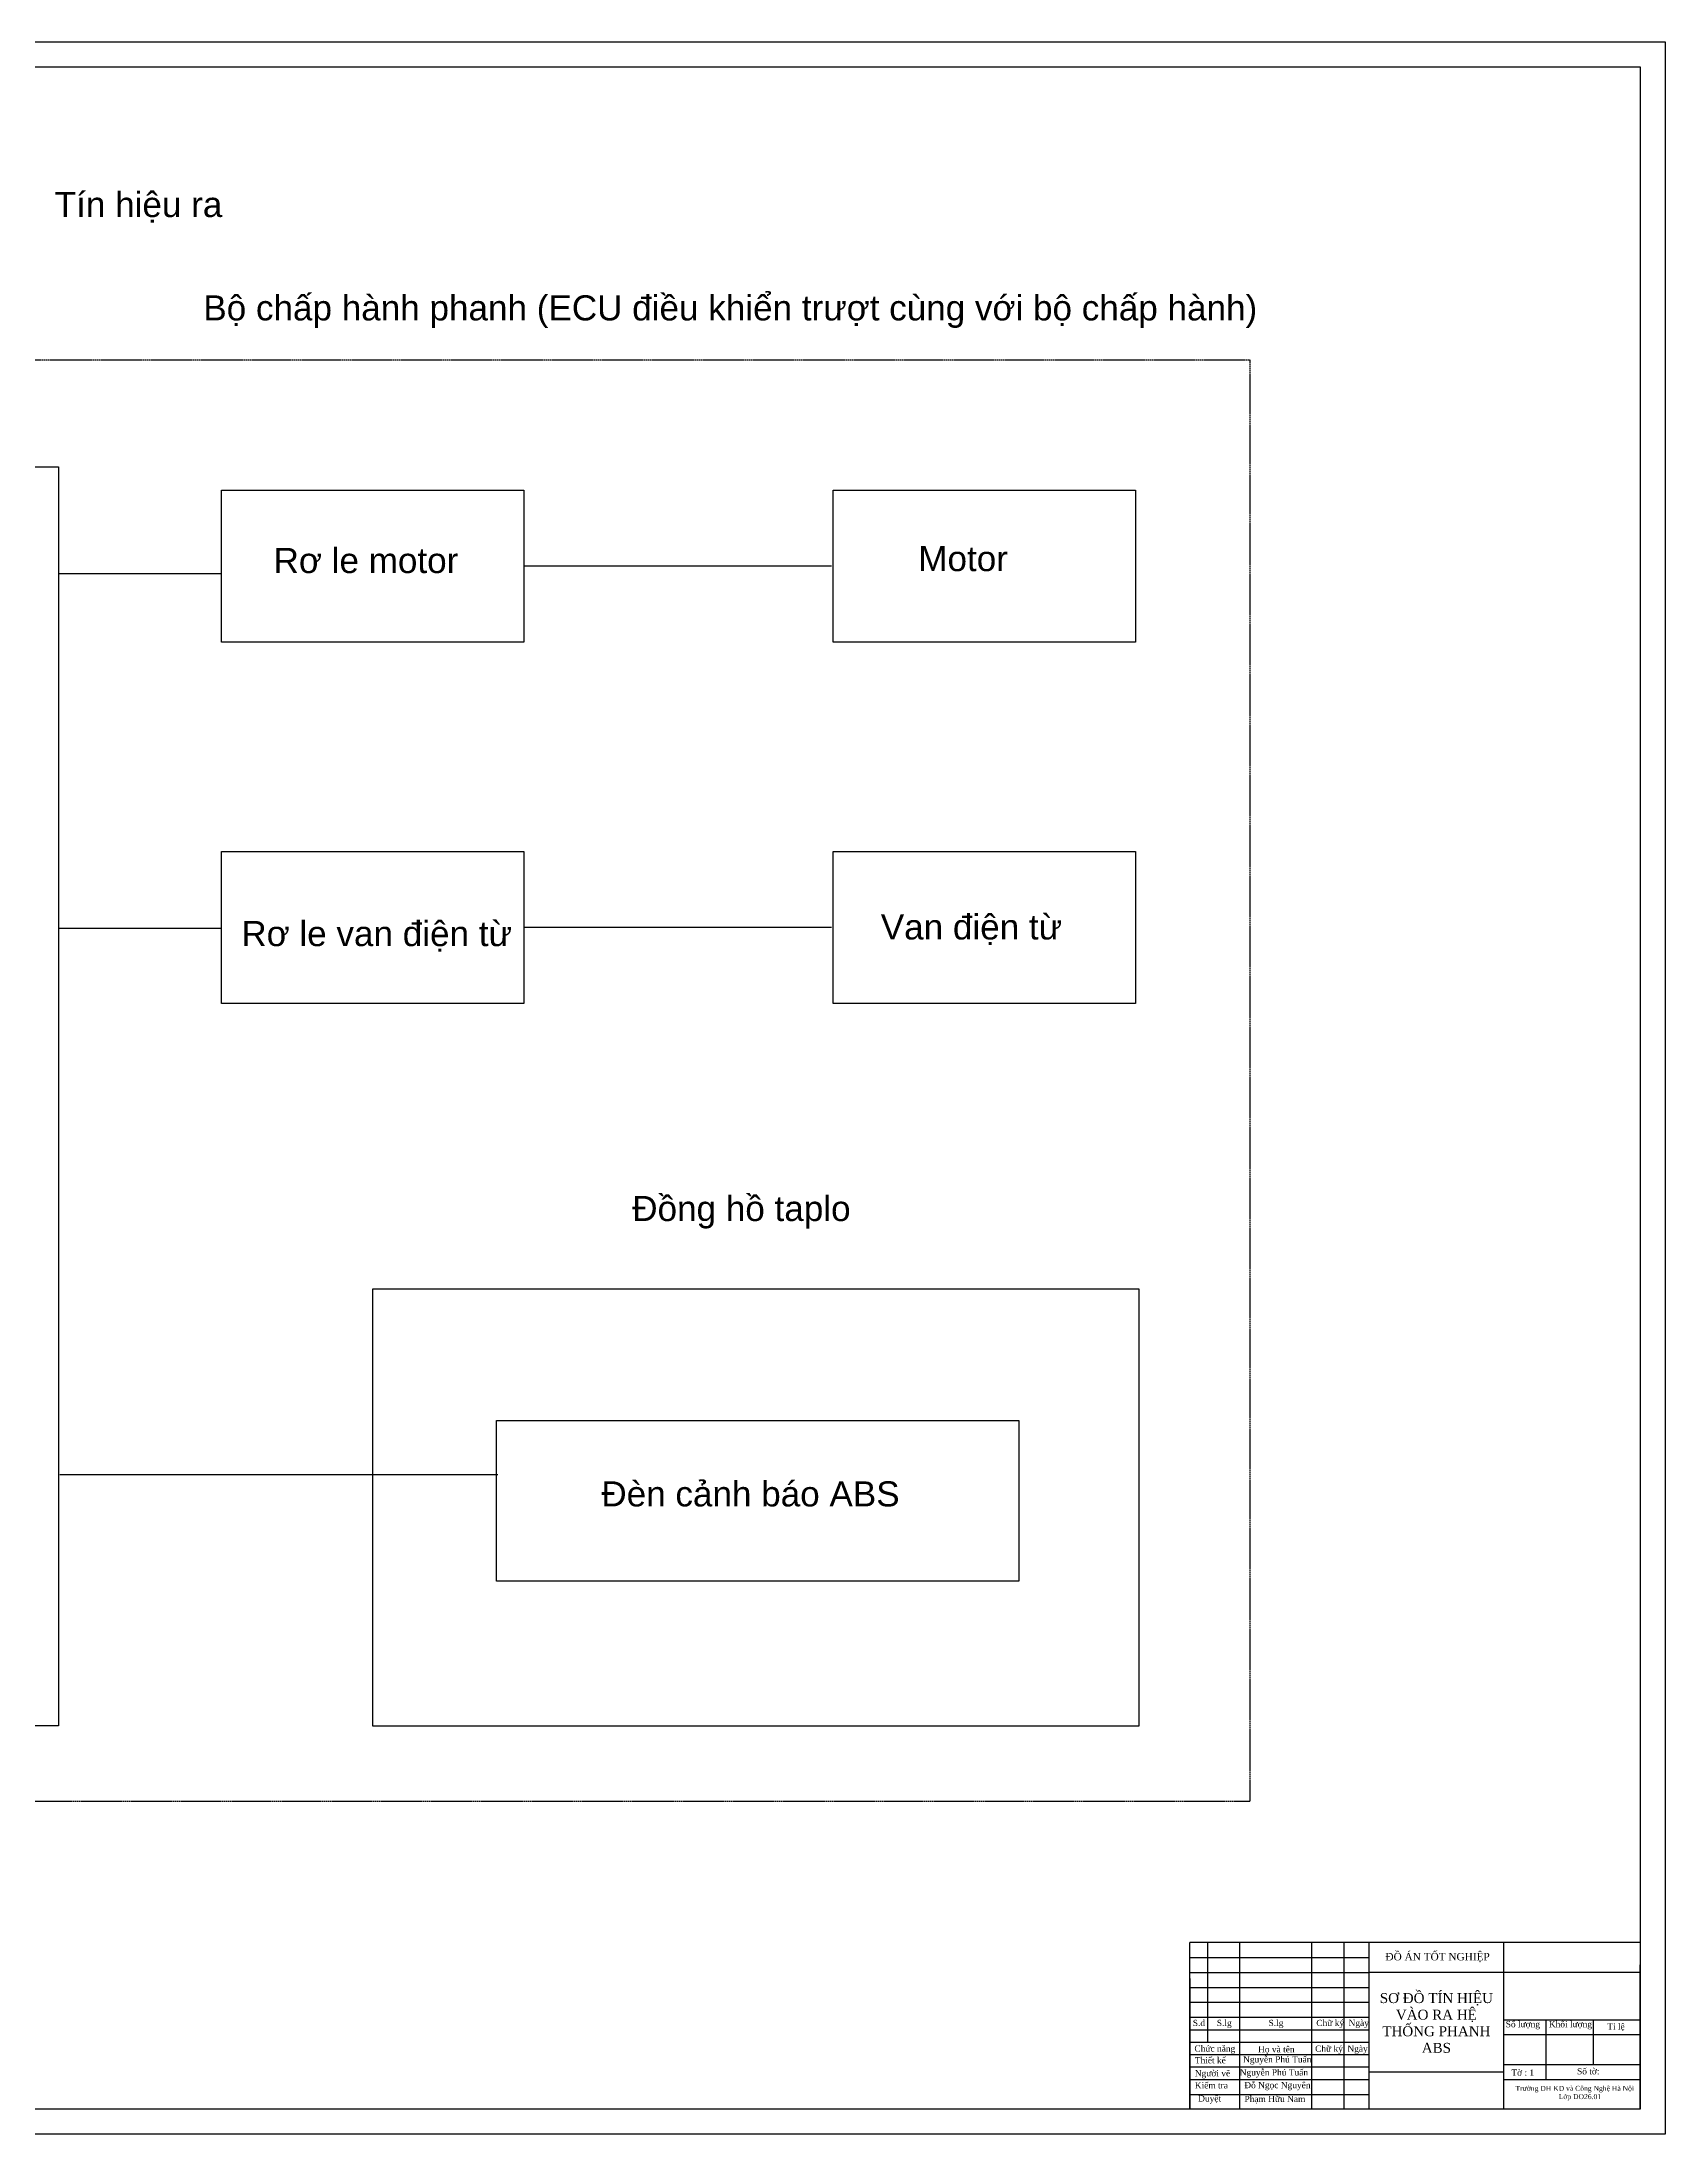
# Model space of a CAD drawing. Header units: millimetres. Extents: x 2941 to 39711, y -9887 to 8247.
# Drawn here: x 33664 to 39711, y -447 to 7347 of the extents above; entities that cross this region are included whole.
import ezdxf

# ---------------------------------------------------------------- set-up
doc = ezdxf.new("R2010")
doc.units = ezdxf.units.MM
doc.linetypes.add('AM_ISO02W050', pattern=[7.5, 6, -1.5])
doc.layers.add('AM_0', color=7, linetype='Continuous', lineweight=50)
doc.styles.get("Standard").update_dxf_attribs({"font": 'arial.ttf'})
doc.dimstyles.new('AM_ISO$7', dxfattribs={"dimtxt": 3.5, "dimasz": 3.5, "dimexe": 1, "dimexo": 1, "dimgap": 1.5, "dimtad": 1, "dimdsep": 46, "dimtxsty": 'Standard', "dimcen": 0, "dimclrd": 256, "dimclre": 256, "dimclrt": 140, "dimadec": 0, "dimazin": 2, "dimtp": 0.1, "dimtm": 0.1, "dimtfac": 0.71, "dimtdec": 3, "dimtmove": 0, "dimatfit": 3, "dimfxl": 1, "dimlwd": -1, "dimlwe": -1, "dimarcsym": 1})

msp = doc.modelspace()

# ---------------------------------------------------------------- linework, layer by layer
at = {"linetype": 'AM_ISO02W050'}
msp.add_lwpolyline([(32599.2, 6161.7), (38163.2, 6161.7), (38163.2, 791.7), (32599.2, 791.7)], close=True, dxfattribs=at)
for points in [[(32885.7, 5764), (33725.2, 5764), (33725.2, 1073.4), (32885.7, 1073.4)], [(34332.8, 5676.6), (35459.5, 5676.6), (35459.5, 5110.3), (34332.8, 5110.3)], [(36611.2, 5676.6), (37737.9, 5676.6), (37737.9, 5110.3), (36611.2, 5110.3)], [(34332.8, 4330.2), (35459.5, 4330.2), (35459.5, 3763.9), (34332.8, 3763.9)], [(36611.2, 4330.2), (37737.9, 4330.2), (37737.9, 3763.9), (36611.2, 3763.9)], [(34895.7, 1073.4), (37751.6, 1073.4), (37751.6, 2700.4), (34895.7, 2700.4)], [(35357.3, 2211.3), (37302.9, 2211.3), (37302.9, 1612.3), (35357.3, 1612.3)]]:
    msp.add_lwpolyline(points, close=True)
at = {"layer": 'AM_0', "lineweight": -2}
for p, q in [((37940.4, -354.6), (37940.4, 266.3)), ((39108.2, 266.3), (37940.4, 266.3)), ((39108.2, 266.3), (37940.4, 266.3)), ((38005.3, 266.3), (38005.3, -104.4)), ((38125.8, -354.6), (38125.8, 266.3)), ((38394.6, -354.6), (38394.6, 266.3)), ((38515, -354.6), (38515, 266.3)), ((38607.7, -354.6), (38607.7, 266.3)), ((39617.9, 266.3), (39108.2, 266.3)), ((39108.2, 266.3), (39108.2, 145.8)), ((39617.9, 266.3), (39108.2, 266.3)), ((37940.4, 210.7), (38607.7, 210.7)), ((39108.2, 182.9), (39108.2, 16.1)), ((39617.9, 16.1), (39617.9, 182.9)), ((37940.4, 155.1), (38607.7, 155.1)), ((37940.4, 132.4), (37940.4, -354.6)), ((37940.4, 99.5), (38607.7, 99.5)), ((39617.9, 155.1), (38607.7, 155.1)), ((37940.4, 43.9), (38607.7, 43.9)), ((38607.7, -354.6), (38607.7, 16.1)), ((39108.2, 16.1), (39108.2, -354.6)), ((39617.9, -354.6), (39617.9, 16.1)), ((37940.4, -11.7), (38607.7, -11.7)), ((37940.4, -58.1), (38607.7, -58.1)), ((39108.2, -21), (39617.9, -21)), ((39108.2, -76.6), (39365.5, -76.6)), ((39265.7, -21), (39265.7, -243.4)), ((39365.5, -76.6), (39617.9, -76.6)), ((39441.8, -21), (39441.8, -187.8)), ((37940.4, -104.4), (38607.7, -104.4)), ((37940.4, -150.8), (38607.7, -150.8)), ((37940.4, -197.1), (38607.7, -197.1)), ((38607.7, -215.6), (39108.2, -215.6)), ((39108.2, -187.8), (39617.9, -187.8)), ((37940.4, -243.4), (38607.7, -243.4)), ((37940.4, -299), (38607.7, -299)), ((39108.2, -243.4), (39617.9, -243.4))]:
    msp.add_line(p, q, dxfattribs=at)
for points in [[(28691.3, -447.3), (28691.3, 7346.8), (39710.6, 7346.8), (39710.6, -447.3), (28691.3, -447.3)], [(28784, -354.6), (28784, 7254.1), (39617.9, 7254.1), (39617.9, -354.6)]]:
    msp.add_lwpolyline(points, close=True, dxfattribs=at)

# ---------------------------------------------------------------- texts
at = {"attachment_point": 1}
for s, width, insert, char_height in [('{\\fArial|b0|i0|c163|p34;Tín hiệu }ra', 1235.22, (33711.5, 6787.6), 93.515), ('{\\fArial|b0|i0|c163|p34;Bộ chấp hành phanh (ECU điều khiển trượt cùng với bộ chấp hành)}', 3942.714, (34265.1, 6402.6), 93.515), ('{\\fArial|b0|i0|c163|p34;Rơ le motor}', 1379.695, (34526.9, 5461.5), 93.515), ('Motor', 468.834, (36928.4, 5468.6), 93.52), ('R{\\fArial|b0|i0|c163|p34;ơ le van điện từ}', 1051.283, (34406.8, 4071.7), 93.515), ('{\\fArial|b0|i0|c163|p34;Van điện từ}', 1042.514, (36788.7, 4096.5), 93.515), ('{\\fArial|b0|i0|c163|p34;Đồng hồ taplo}', 1962.143, (35862.9, 3047.7), 93.515), ('{\\fArial|b0|i0|c163|p34;Đèn cảnh báo ABS}', 1239.549, (35747.8, 1984.6), 93.515)]:
    msp.add_mtext_dynamic_manual_height_columns(s, width=width, gutter_width=467.6, heights=[0], dxfattribs=dict(at, insert=insert, char_height=char_height))
at = {"layer": 'AM_0', "lineweight": -2, "attachment_point": 5}
for s, insert, char_height, width in [('{\\fTimes New Roman|b0|i0|c0|p18;ĐỒ ÁN \\fTimes New Roman|b0|i0|c163|p18;TỐT NGHIỆP}', (38862.9, 210.3), 27.803, 490.603), ('{\\fTimes New Roman|b0|i0|c0|p18;SƠ ĐỒ TÍN HIỆU VÀO RA HỆ THỐNG PHANH ABS}', (38858.3, -33.4), 37.071, 472.108)]:
    msp.add_mtext(s, dxfattribs=dict(at, insert=insert, char_height=char_height, width=width))
at = {"layer": 'AM_0', "lineweight": -2, "attachment_point": 1}
for s, width, insert, char_height in [('{\\fTimes New Roman|b0|i0|c0|p18;\\C7;S.d}', 49.613, (37951, -21.4), 23.169), ('{\\fTimes New Roman|b0|i0|c0|p18;\\C7;S.lg}', 54.892, (38040.5, -21.4), 23.169), ('{\\fTimes New Roman|b0|i0|c0|p18;\\C7;S.lg}', 158.708, (38233.2, -21.4), 23.169), ('{\\fTimes New Roman|b0|i0|c0|p18;\\C7;Chữ ký}', 158.708, (38411.1, -21.4), 23.169), ('{\\fTimes New Roman|b0|i0|c0|p18;\\C7;Ngày}', 158.708, (38531.3, -21.4), 23.169), ('{\\fTimes New Roman|b0|i0|c0|p18;\\C7;Số lượng}', 158.708, (39116.6, -26), 23.169), ('{\\fTimes New Roman|b0|i0|c0|p18;\\C7;Khối lượng}', 158.708, (39277.3, -26), 23.169), ('{\\fTimes New Roman|b0|i0|c0|p18;\\C7;Tỉ lệ}', 158.708, (39494.8, -34.5), 23.169), ('{\\fTimes New Roman|b0|i0|c0|p18;\\C7;Chức năng}', 158.708, (37957, -116.6), 23.169), ('{\\fTimes New Roman|b0|i0|c0|p18;\\C7;Nguyễn Phú Tuấn}', 270.518, (38138.3, -157.1), 23.169), ('{\\fTimes New Roman|b0|i0|c0|p18;\\C7;Họ và tên}', 158.708, (38194.1, -119.6), 23.169), ('{\\fTimes New Roman|b0|i0|c0|p18;\\C7;Chữ ký}', 158.708, (38406.7, -117.3), 23.169), ('{\\fTimes New Roman|b0|i0|c0|p18;\\C7;Ngày}', 158.708, (38526.9, -117.3), 23.169), ('{\\fTimes New Roman|b0|i0|c0|p18;\\C7;Thiết kế}', 158.708, (37958.5, -160.4), 23.169), ('{\\fTimes New Roman|b0|i0|c0|p18;\\C7;Người vẽ}', 158.708, (37958.5, -208.6), 23.169), ('{\\fTimes New Roman|b0|i0|c0|p18;\\C7;Nguyễn Phú Tuấn}', 270.518, (38125.8, -205.6), 23.169), ('{\\fTimes New Roman|b0|i0|c0|p18;\\C7;Tờ : 1}', 158.708, (39137.8, -206.3), 23.169), ('{\\fTimes New Roman|b0|i0|c0|p18;\\C7;Số tờ:}', 158.708, (39382.3, -201.5), 23.169), ('{\\fTimes New Roman|b0|i0|c0|p18;\\C7;Kiểm tra}', 158.708, (37958.5, -253.9), 23.169), ('{\\fTimes New Roman|b0|i0|c0|p18;\\C7;Duyệt}', 158.708, (37971, -302.8), 23.169), ('{\\fTimes New Roman|b0|i0|c0|p18;\\C7;Đỗ Ngọc Nguyên}', 270.518, (38142.7, -253), 23.169), ('{\\fTimes New Roman|b0|i0|c0|p18;\\C7;Phạm Hữu Nam}', 270.518, (38143.4, -304.6), 23.169), ('{\\fTimes New Roman|b0|i0|c0|p18;\\C7;Trường ĐH KD và Công Nghệ Hà Nội\\P\\pxqc;Lớp DO26.0\\fTimes New Roman|b0|i0|c163|p18;1\\H1.85758x; }', 479.601, (39153.1, -267.4), 18.535)]:
    msp.add_mtext_dynamic_manual_height_columns(s, width=width, gutter_width=115.8, heights=[0], dxfattribs=dict(at, insert=insert, char_height=char_height))

# ---------------------------------------------------------------- leaders
for points in [[(36605, 5393.4), (35459.5, 5393.4)], [(34332.8, 5364.5), (33725.2, 5364.5)], [(34332.8, 4044.3), (33725.2, 4044.3)], [(36605, 4047), (35459.5, 4047)], [(35362.8, 2008.1), (33730.7, 2008.1)]]:
    msp.add_leader(points, dimstyle='AM_ISO$7', override={"dimgap": 1.5, "dimtad": 0})

doc.saveas('drawing.dxf')
